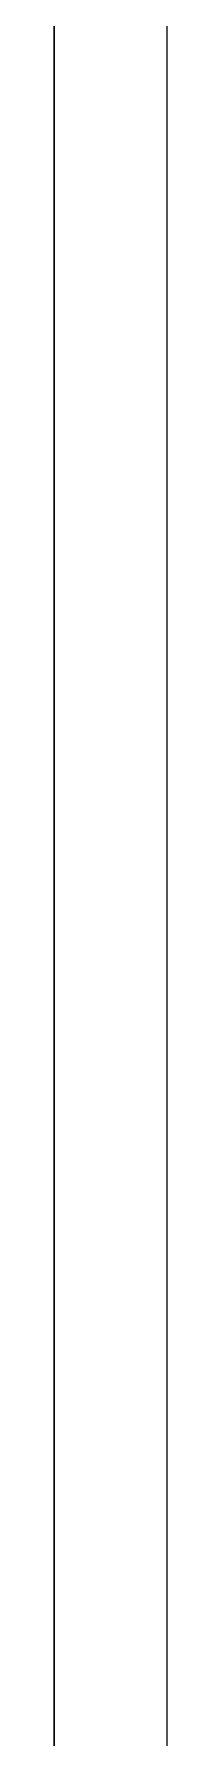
# Model space of a CAD drawing. Header units: centimetres. Extents: x 118932 to 154602, y -32682 to -23521.
# Drawn here: x 138141.8 to 138146.9, y -25246.2 to -25169.3 of the extents above; entities that cross this region are included whole.
import ezdxf
from ezdxf.enums import TextEntityAlignment as Align

# ---------------------------------------------------------------- set-up
doc = ezdxf.new("R2010")
doc.units = ezdxf.units.CM
doc.header["$LTSCALE"] = 50
doc.header["$MEASUREMENT"] = 0
doc.layers.add('GEN_00_BL_Yazı', color=7, linetype='Continuous', lineweight=0, true_color=0x4f5250)
doc.layers.add('GEN_02_TF_Mobilya', color=7, linetype='Continuous', lineweight=5, true_color=0x745e3d)
doc.styles.add('Arial_6', font='arial.ttf', dxfattribs={"height": 59.5325})

# ---------------------------------------------------------------- blocks, each defined once
blk = doc.blocks.new('CS-451_290x120x214_HeadboardUnit_Bed')
at = {"layer": 'GEN_02_TF_Mobilya'}
for p, q in [((86.36, -15.77), (86.36, -208.28)), ((91.44, -200.66), (91.44, -22.86)), ((91.44, -22.86), (91.44, -200.66)), ((86.36, -77.864), (86.36, -114.554))]:
    blk.add_line(p, q, dxfattribs=at)
at = {"layer": 'GEN_00_BL_Yazı', "style": 'Arial_6', "width": 0.7}
for tag, p in [('KOD_1', (-30.154, -16.459)), ('KOD', (56.36, -201.981))]:
    blk.add_attdef(tag, text='', height=6, dxfattribs=at).set_placement(p, align=Align.MIDDLE_CENTER)
blk = doc.blocks.new('PPBamako_SuiteC_TefrisPlan')
at = {"xscale": -1}
blk.add_blockref('CS-451_290x120x214_HeadboardUnit_Bed', (-174.274, -7.497), dxfattribs=at)

msp = doc.modelspace()

# ---------------------------------------------------------------- block references
at = {"color": 1}
msp.add_blockref('PPBamako_SuiteC_TefrisPlan', (138407.536, -25114.331, 0), dxfattribs=at)

doc.saveas('drawing.dxf')
